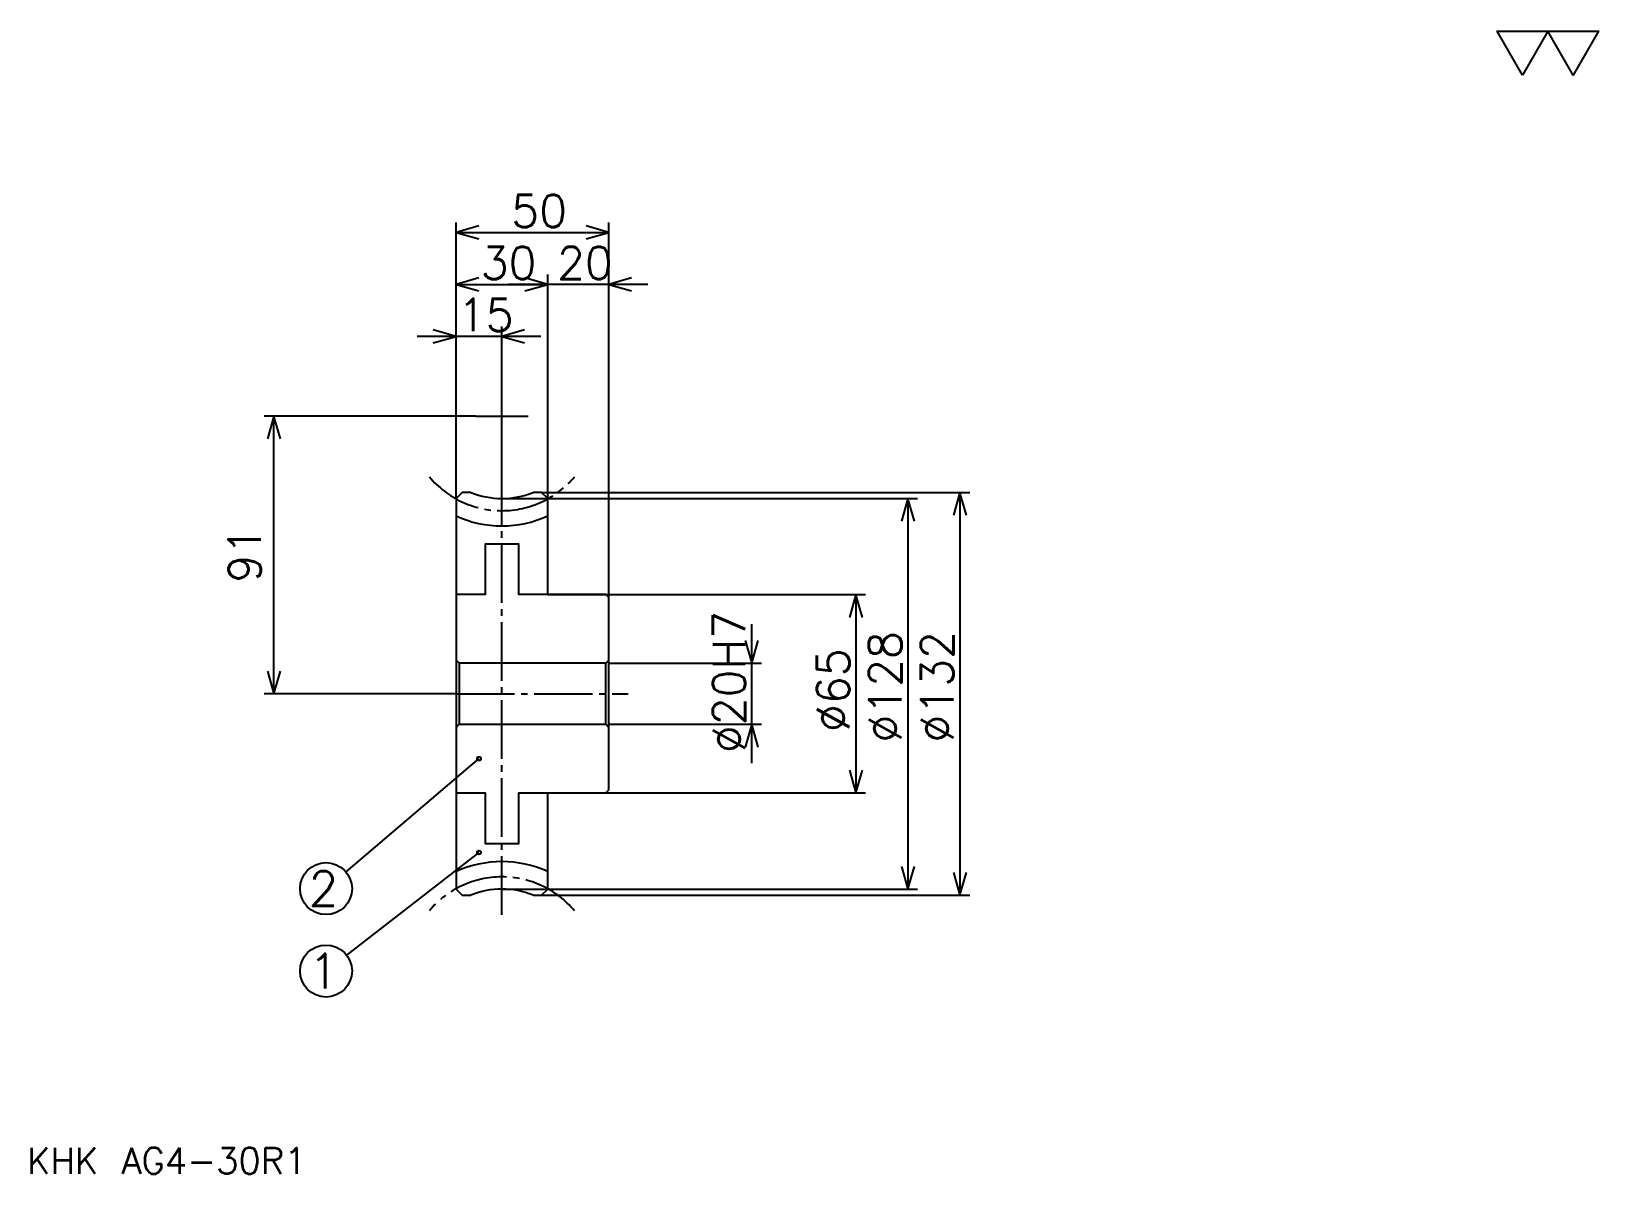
# Model space of a CAD drawing. Extents: x 23 to 536, y 23 to 398.
import ezdxf

# ---------------------------------------------------------------- set-up
doc = ezdxf.new("R2010")
doc.units = 0
doc.linetypes.add('DASHDOT', pattern=[25.555557, 19.166667, -2.12963, 2.12963, -2.12963])
doc.layers.get('0').update_dxf_attribs({"linetype": 'CONTINUOUS'})
doc.layers.add('DASHDOT', color=6, linetype='DASHDOT')
doc.styles.add('KANJI', font='TXT', dxfattribs={"bigfont": 'BIGFONT'})

msp = doc.modelspace()

# ---------------------------------------------------------------- linework, layer by layer
at = {"color": 5}
for p, q in [((161.851837, 246.662033), (161.851837, 335.041656)), ((211.851837, 246.662033), (211.851837, 335.041656)), ((161.851837, 331.847229), (211.851837, 331.847229)), ((161.851837, 314.810181), (191.851837, 314.810181)), ((224.629608, 314.810181), (179.074066, 314.810181)), ((191.851837, 246.662033), (191.851837, 318.004639)), ((189.629608, 297.773132), (149.074066, 297.773132)), ((176.851837, 244.662033), (176.851837, 300.96759)), ((168.240723, 271.662048), (99.027763, 271.662048)), ((102.222206, 180.662033), (102.222206, 271.662048)), ((161.851837, 244.662033), (161.851837, 246.662033)), ((189.851837, 246.662033), (211.851837, 246.662033)), ((191.851837, 244.662033), (191.851837, 246.662033)), ((211.851837, 246.662033), (330.046265, 246.662033)), ((211.851837, 212.162033), (211.851837, 246.662033)), ((326.851837, 246.662033), (326.851837, 114.662033)), ((176.851837, 244.662033), (211.851837, 244.662033)), ((211.851837, 244.662033), (313.009216, 244.662033)), ((309.814789, 244.662033), (309.814789, 116.662033)), ((191.851837, 213.162033), (211.851837, 213.162033)), ((211.851837, 213.162033), (295.972229, 213.162033)), ((292.777771, 213.162033), (292.777771, 148.162033)), ((258.703674, 157.884247), (258.703674, 203.439819)), ((211.851837, 190.662033), (261.898132, 190.662033)), ((161.851837, 180.662033), (99.027763, 180.662033)), ((211.851837, 170.662033), (261.898132, 170.662033)), ((169.351837, 159.412033), (125.748947, 122.337494)), ((191.851837, 148.162033), (211.851837, 148.162033)), ((211.851837, 148.162033), (295.972229, 148.162033)), ((169.351837, 128.662033), (125.991051, 95.039398)), ((176.851837, 116.662033), (211.851837, 116.662033)), ((189.851837, 114.662033), (211.851837, 114.662033)), ((211.851837, 116.662033), (313.009216, 116.662033)), ((211.851837, 114.662033), (330.046265, 114.662033))]:
    msp.add_line(p, q, dxfattribs=at)
at = {"color": 4}
for p, q in [((211.851837, 191.662033), (210.851837, 190.662033)), ((161.851837, 169.662033), (162.851837, 170.662033)), ((211.851837, 169.662033), (210.851837, 170.662033))]:
    msp.add_line(p, q, dxfattribs=at)
at = {"color": 7}
msp.add_lwpolyline([(511.111115, 383.333344), (502.805573, 397.729645), (536.027771, 397.729645), (527.722229, 383.333344), (519.416687, 397.729645), (511.111115, 383.333344)], dxfattribs=at)
at = {"color": 5}
for points in [[(169.305542, 333.976837), (161.851837, 331.847229), (169.305542, 329.71759)], [(204.398132, 329.71759), (211.851837, 331.847229), (204.398132, 333.976837)], [(169.305542, 316.939819), (161.851837, 314.810181), (169.305542, 312.680542)], [(184.398132, 312.680542), (191.851837, 314.810181), (184.398132, 316.939819)], [(184.398132, 312.680542), (191.851837, 314.810181), (184.398132, 316.939819)], [(219.305542, 316.939819), (211.851837, 314.810181), (219.305542, 312.680542)], [(154.398132, 295.643524), (161.851837, 297.773132), (154.398132, 299.902771)], [(184.305542, 299.902771), (176.851837, 297.773132), (184.305542, 295.643524)], [(104.351837, 264.208313), (102.222206, 271.662048), (100.092575, 264.208313)], [(328.981445, 239.208328), (326.851837, 246.662033), (324.722229, 239.208328)], [(311.944397, 237.208328), (309.814789, 244.662033), (307.685181, 237.208328)], [(294.90741, 205.708328), (292.777771, 213.162033), (290.648132, 205.708328)], [(256.574066, 198.115738), (258.703674, 190.662033), (260.833313, 198.115738)], [(100.092575, 188.115738), (102.222206, 180.662033), (104.351837, 188.115738)], [(260.833313, 163.208328), (258.703674, 170.662033), (256.574066, 163.208328)], [(290.648132, 155.615738), (292.777771, 148.162033), (294.90741, 155.615738)], [(307.685181, 124.115738), (309.814789, 116.662033), (311.944397, 124.115738)], [(324.722229, 122.115738), (326.851837, 114.662033), (328.981445, 122.115738)]]:
    msp.add_lwpolyline(points, dxfattribs=at)
at = {"color": 4}
for points in [[(166.653793, 246.662033), (163.851837, 246.662033), (161.851837, 244.662033), (161.851837, 169.662033)], [(191.851837, 213.162033), (191.851837, 244.662033), (189.851837, 246.662033), (187.049881, 246.662033)], [(191.851837, 213.162033), (182.351837, 213.162033), (182.351837, 229.662033), (171.351837, 229.662033), (171.351837, 213.162033), (161.851837, 213.162033)], [(191.851837, 148.162033), (210.851837, 148.162033), (211.851837, 149.162033), (211.851837, 212.162033), (210.851837, 213.162033), (191.851837, 213.162033)], [(161.851837, 191.662033), (162.851837, 190.662033), (162.851837, 170.662033), (210.851837, 170.662033), (210.851837, 190.662033), (162.851837, 190.662033)], [(161.851837, 169.662033), (161.851837, 116.662033), (163.851837, 114.662033), (166.653793, 114.662033)], [(161.851837, 148.162033), (171.351837, 148.162033), (171.351837, 131.662033), (182.351837, 131.662033), (182.351837, 148.162033), (191.851837, 148.162033)], [(187.049881, 114.662033), (189.851837, 114.662033), (191.851837, 116.662033), (191.851837, 148.162033)]]:
    msp.add_lwpolyline(points, dxfattribs=at)
at = {"color": 5}
for centre, radius in [((169.351837, 159.412033), 0.638889), ((169.351837, 128.662033), 0.638889), ((119.259247, 116.819443), 8.518519), ((119.259247, 89.819443), 8.518519)]:
    msp.add_circle(centre, radius, dxfattribs=at)
at = {"color": 4}
for centre, radius, start, end in [((176.851837, 271.662048), 27, 247.80839416, 292.19160389), ((176.851837, 271.662048), 36, 245.37568172, 294.62431828), ((176.851837, 89.662033), 36, 65.37568172, 114.62431828), ((176.851837, 89.662033), 27, 67.80839611, 112.19160584)]:
    msp.add_arc(centre, radius, start, end, dxfattribs=at)
at = {"layer": 'DASHDOT', "color": 7}
for p, q in [((176.851837, 108.273148), (176.851837, 278.050903)), ((168.240723, 271.662048), (185.462952, 271.662048)), ((161.851837, 180.662033), (218.240723, 180.662033))]:
    msp.add_line(p, q, dxfattribs=at)
for centre, start, end in [((176.851837, 271.662048), 219.99999848, 320.00000352), ((176.851837, 89.662033), 39.99999648, 140.00000152)]:
    msp.add_arc(centre, 31, start, end, dxfattribs=at)

# ---------------------------------------------------------------- texts
at = {"color": 7, "style": 'KANJI'}
for s, height, p in [('50', 10.648148, (179.930542, 333.550903)), ('30', 10.648148, (169.930542, 316.513885)), ('20', 10.648148, (194.930542, 316.513885)), ('15', 10.648148, (162.430542, 299.476868)), ('2', 11.358025, (113.580231, 111.140427)), ('1', 11.358025, (113.580231, 84.140427)), ('KHK AG4-30R1', 8.518519, (21.296297, 23.425926))]:
    msp.add_text(s, height=height, dxfattribs=at).set_placement(p)
for s, p in [('91', (97.962952, 217.111115)), ('%%c20H7', (256.574066, 161.229156)), ('%%c128', (307.685181, 164.689819)), ('%%c132', (324.722229, 164.689819)), ('%%c65', (290.648132, 168.150452))]:
    msp.add_text(s, height=10.648148, rotation=90, dxfattribs=at).set_placement(p)

doc.saveas('drawing.dxf')
